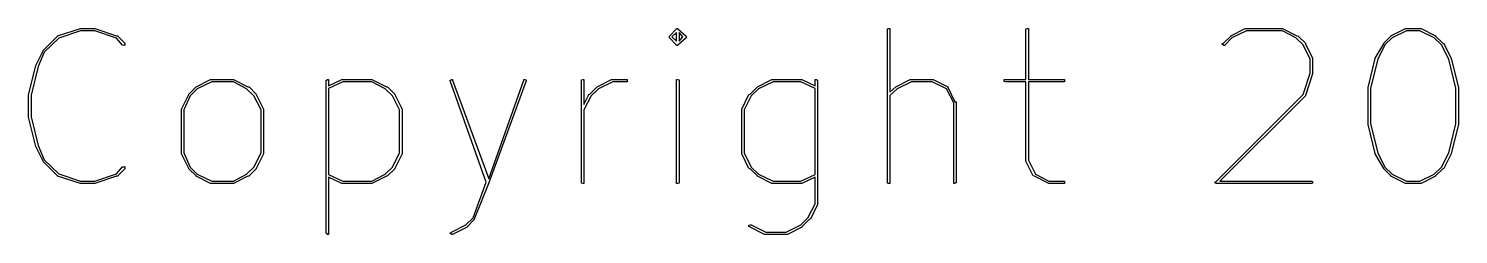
# Model space of a CAD drawing. Extents: x 83 to 245, y -135 to -50.
# Drawn here: x 116.147 to 117.334, y -55.981 to -55.809 of the extents above; entities that cross this region are included whole.
import ezdxf

# ---------------------------------------------------------------- set-up
doc = ezdxf.new("R2010")
doc.units = 0
doc.header["$MEASUREMENT"] = 0
doc.layers.add('BLACK', color=7, linetype='CONTINUOUS')

msp = doc.modelspace()

# ---------------------------------------------------------------- linework, layer by layer
at = {"layer": 'BLACK', "linetype": 'CONTINUOUS'}
for p, q in [((116.171, -55.8156), (116.19, -55.8095)), ((116.19, -55.8115), (116.172, -55.8174)), ((116.19, -55.8095), (116.19, -55.8095)), ((116.19, -55.8095), (116.19, -55.8095)), ((116.19, -55.8095), (116.202, -55.8095)), ((116.202, -55.8115), (116.19, -55.8115)), ((116.202, -55.8095), (116.202, -55.8095)), ((116.202, -55.8095), (116.202, -55.8095)), ((116.202, -55.8095), (116.22, -55.8156)), ((116.22, -55.8174), (116.202, -55.8115)), ((116.679, -55.8158), (116.685, -55.8097)), ((116.685, -55.8096), (116.685, -55.8095)), ((116.685, -55.8095), (116.685, -55.8095)), ((116.685, -55.8095), (116.686, -55.8095)), ((116.685, -55.8097), (116.685, -55.8096)), ((116.685, -55.8096), (116.685, -55.8096)), ((116.685, -55.8096), (116.685, -55.8096)), ((116.685, -55.8096), (116.685, -55.8096)), ((116.685, -55.8097), (116.685, -55.8097)), ((116.686, -55.8095), (116.686, -55.8095)), ((116.686, -55.8095), (116.686, -55.8095)), ((116.686, -55.8095), (116.686, -55.8095)), ((116.686, -55.8095), (116.686, -55.8095)), ((116.686, -55.8095), (116.686, -55.8095)), ((116.686, -55.8095), (116.686, -55.8096)), ((116.686, -55.8095), (116.686, -55.8095)), ((116.686, -55.8095), (116.686, -55.8095)), ((116.686, -55.8095), (116.686, -55.8095)), ((116.686, -55.8095), (116.686, -55.8095)), ((116.686, -55.8095), (116.686, -55.8095)), ((116.686, -55.8095), (116.686, -55.8095)), ((116.686, -55.8095), (116.686, -55.8095)), ((116.686, -55.8096), (116.686, -55.8096)), ((116.686, -55.8096), (116.686, -55.8096)), ((116.686, -55.8096), (116.686, -55.8096)), ((116.686, -55.8096), (116.686, -55.8097)), ((116.686, -55.8097), (116.686, -55.8097)), ((116.686, -55.8097), (116.693, -55.8158)), ((116.86, -55.8098), (116.861, -55.8096)), ((116.86, -55.8101), (116.86, -55.8098)), ((116.86, -55.8105), (116.86, -55.8101)), ((116.86, -55.9375), (116.86, -55.8105)), ((116.861, -55.8096), (116.861, -55.8095)), ((116.861, -55.8095), (116.861, -55.8095)), ((116.861, -55.8095), (116.862, -55.8096)), ((116.862, -55.8096), (116.862, -55.8098)), ((116.862, -55.8098), (116.862, -55.8101)), ((116.862, -55.8101), (116.862, -55.8105)), ((116.862, -55.8105), (116.862, -55.8625)), ((116.975, -55.8098), (116.976, -55.8096)), ((116.975, -55.8101), (116.975, -55.8098)), ((116.975, -55.8105), (116.975, -55.8101)), ((116.975, -55.8518), (116.975, -55.8105)), ((116.976, -55.8096), (116.976, -55.8095)), ((116.976, -55.8095), (116.976, -55.8095)), ((116.976, -55.8095), (116.977, -55.8096)), ((116.977, -55.8096), (116.977, -55.8098)), ((116.977, -55.8098), (116.977, -55.8101)), ((116.977, -55.8101), (116.977, -55.8105)), ((116.977, -55.8105), (116.977, -55.8518)), ((117.145, -55.8156), (117.157, -55.8096)), ((117.158, -55.8115), (117.146, -55.8173)), ((117.157, -55.8096), (117.157, -55.8095)), ((117.157, -55.8095), (117.157, -55.8095)), ((117.157, -55.8095), (117.157, -55.8095)), ((117.157, -55.8095), (117.157, -55.8095)), ((117.157, -55.8095), (117.157, -55.8095)), ((117.157, -55.8095), (117.157, -55.8095)), ((117.157, -55.8095), (117.188, -55.8095)), ((117.188, -55.8115), (117.158, -55.8115)), ((117.188, -55.8095), (117.188, -55.8095)), ((117.188, -55.8095), (117.188, -55.8095)), ((117.188, -55.8095), (117.188, -55.8095)), ((117.188, -55.8095), (117.188, -55.8095)), ((117.188, -55.8095), (117.188, -55.8096)), ((117.188, -55.8095), (117.188, -55.8095)), ((117.188, -55.8096), (117.2, -55.8156)), ((117.199, -55.8173), (117.188, -55.8115)), ((117.278, -55.8156), (117.29, -55.8096)), ((117.291, -55.8115), (117.279, -55.8173)), ((117.29, -55.8096), (117.29, -55.8095)), ((117.29, -55.8095), (117.29, -55.8095)), ((117.29, -55.8095), (117.29, -55.8095)), ((117.29, -55.8095), (117.29, -55.8095)), ((117.29, -55.8095), (117.29, -55.8095)), ((117.29, -55.8095), (117.291, -55.8095)), ((117.291, -55.8095), (117.303, -55.8095)), ((117.302, -55.8115), (117.291, -55.8115)), ((117.314, -55.8173), (117.302, -55.8115)), ((117.303, -55.8095), (117.303, -55.8095)), ((117.303, -55.8095), (117.303, -55.8095)), ((117.303, -55.8095), (117.303, -55.8095)), ((117.303, -55.8095), (117.303, -55.8095)), ((117.303, -55.8095), (117.303, -55.8096)), ((117.303, -55.8095), (117.303, -55.8095)), ((117.303, -55.8096), (117.315, -55.8156)), ((116.159, -55.8279), (116.171, -55.8158)), ((116.172, -55.8174), (116.16, -55.8292)), ((116.171, -55.8157), (116.171, -55.8156)), ((116.171, -55.8156), (116.171, -55.8156)), ((116.171, -55.8156), (116.171, -55.8156)), ((116.171, -55.8158), (116.171, -55.8157)), ((116.171, -55.8157), (116.171, -55.8157)), ((116.171, -55.8158), (116.171, -55.8158)), ((116.22, -55.8156), (116.22, -55.8156)), ((116.22, -55.8156), (116.221, -55.8156)), ((116.225, -55.8233), (116.22, -55.8174)), ((116.221, -55.8156), (116.221, -55.8157)), ((116.221, -55.8157), (116.221, -55.8157)), ((116.221, -55.8157), (116.221, -55.8158)), ((116.221, -55.8158), (116.221, -55.8158)), ((116.221, -55.8158), (116.227, -55.8218)), ((116.226, -55.8235), (116.225, -55.8233)), ((116.227, -55.8234), (116.226, -55.8235)), ((116.226, -55.8235), (116.226, -55.8235)), ((116.226, -55.8235), (116.226, -55.8235)), ((116.227, -55.8218), (116.227, -55.8221)), ((116.227, -55.8221), (116.227, -55.8225)), ((116.227, -55.8225), (116.227, -55.8228)), ((116.227, -55.8228), (116.227, -55.8231)), ((116.227, -55.8231), (116.227, -55.8234)), ((116.679, -55.8159), (116.679, -55.8158)), ((116.679, -55.816), (116.679, -55.8159)), ((116.679, -55.8159), (116.679, -55.8159)), ((116.679, -55.8161), (116.679, -55.816)), ((116.679, -55.8162), (116.679, -55.8161)), ((116.679, -55.8163), (116.679, -55.8162)), ((116.679, -55.8162), (116.679, -55.8162)), ((116.679, -55.8164), (116.679, -55.8163)), ((116.679, -55.8165), (116.679, -55.8164)), ((116.679, -55.8166), (116.679, -55.8165)), ((116.679, -55.8167), (116.679, -55.8166)), ((116.679, -55.8168), (116.679, -55.8167)), ((116.679, -55.8169), (116.679, -55.8168)), ((116.679, -55.8168), (116.679, -55.8168)), ((116.679, -55.817), (116.679, -55.8169)), ((116.679, -55.8171), (116.679, -55.817)), ((116.679, -55.8172), (116.679, -55.8171)), ((116.679, -55.8171), (116.679, -55.8171)), ((116.685, -55.8233), (116.679, -55.8172)), ((116.685, -55.8129), (116.681, -55.8165)), ((116.681, -55.8165), (116.685, -55.8201)), ((116.685, -55.8201), (116.685, -55.8129)), ((116.685, -55.8234), (116.685, -55.8233)), ((116.685, -55.8233), (116.685, -55.8233)), ((116.685, -55.8235), (116.685, -55.8234)), ((116.685, -55.8234), (116.685, -55.8234)), ((116.685, -55.8234), (116.685, -55.8234)), ((116.685, -55.8234), (116.685, -55.8234)), ((116.686, -55.8235), (116.685, -55.8235)), ((116.685, -55.8235), (116.685, -55.8235)), ((116.693, -55.8172), (116.686, -55.8233)), ((116.686, -55.8233), (116.686, -55.8233)), ((116.686, -55.8233), (116.686, -55.8234)), ((116.686, -55.8234), (116.686, -55.8234)), ((116.686, -55.8234), (116.686, -55.8234)), ((116.686, -55.8234), (116.686, -55.8234)), ((116.686, -55.8234), (116.686, -55.8235)), ((116.686, -55.8235), (116.686, -55.8235)), ((116.686, -55.8235), (116.686, -55.8235)), ((116.686, -55.8235), (116.686, -55.8235)), ((116.686, -55.8235), (116.686, -55.8235)), ((116.686, -55.8235), (116.686, -55.8235)), ((116.686, -55.8235), (116.686, -55.8235)), ((116.686, -55.8235), (116.686, -55.8235)), ((116.686, -55.8235), (116.686, -55.8235)), ((116.686, -55.8235), (116.686, -55.8235)), ((116.686, -55.8235), (116.686, -55.8235)), ((116.686, -55.8235), (116.686, -55.8235)), ((116.686, -55.8235), (116.686, -55.8235)), ((116.69, -55.8165), (116.687, -55.8129)), ((116.687, -55.8129), (116.687, -55.8201)), ((116.687, -55.8201), (116.69, -55.8165)), ((116.693, -55.8158), (116.693, -55.8159)), ((116.693, -55.8159), (116.693, -55.8159)), ((116.693, -55.8159), (116.693, -55.816)), ((116.693, -55.816), (116.693, -55.8161)), ((116.693, -55.8161), (116.693, -55.8162)), ((116.693, -55.8162), (116.693, -55.8162)), ((116.693, -55.8162), (116.693, -55.8163)), ((116.693, -55.8163), (116.693, -55.8164)), ((116.693, -55.8164), (116.693, -55.8165)), ((116.693, -55.8165), (116.693, -55.8166)), ((116.693, -55.8166), (116.693, -55.8167)), ((116.693, -55.8167), (116.693, -55.8168)), ((116.693, -55.8168), (116.693, -55.8168)), ((116.693, -55.8168), (116.693, -55.8169)), ((116.693, -55.8169), (116.693, -55.817)), ((116.693, -55.817), (116.693, -55.8171)), ((116.693, -55.8171), (116.693, -55.8171)), ((116.693, -55.8171), (116.693, -55.8172)), ((117.138, -55.8221), (117.139, -55.8218)), ((117.138, -55.8225), (117.138, -55.8221)), ((117.138, -55.8228), (117.138, -55.8225)), ((117.139, -55.8231), (117.138, -55.8228)), ((117.139, -55.8218), (117.145, -55.8158)), ((117.139, -55.8234), (117.139, -55.8231)), ((117.139, -55.8235), (117.139, -55.8234)), ((117.14, -55.8235), (117.139, -55.8235)), ((117.139, -55.8235), (117.139, -55.8235)), ((117.146, -55.8173), (117.14, -55.8233)), ((117.14, -55.8233), (117.14, -55.8235)), ((117.145, -55.8157), (117.145, -55.8156)), ((117.145, -55.8156), (117.145, -55.8156)), ((117.145, -55.8156), (117.145, -55.8156)), ((117.145, -55.8156), (117.145, -55.8156)), ((117.145, -55.8158), (117.145, -55.8157)), ((117.205, -55.8231), (117.199, -55.8173)), ((117.2, -55.8156), (117.2, -55.8156)), ((117.2, -55.8156), (117.2, -55.8156)), ((117.2, -55.8156), (117.2, -55.8156)), ((117.2, -55.8156), (117.2, -55.8157)), ((117.2, -55.8157), (117.201, -55.8158)), ((117.201, -55.8158), (117.207, -55.8218)), ((117.211, -55.8349), (117.205, -55.8231)), ((117.207, -55.8218), (117.207, -55.822)), ((117.207, -55.822), (117.207, -55.8221)), ((117.207, -55.8221), (117.207, -55.8221)), ((117.207, -55.8221), (117.207, -55.8221)), ((117.207, -55.8221), (117.207, -55.8221)), ((117.207, -55.8221), (117.213, -55.8342)), ((117.265, -55.8342), (117.272, -55.8221)), ((117.273, -55.8231), (117.267, -55.835)), ((117.272, -55.8218), (117.278, -55.8158)), ((117.272, -55.822), (117.272, -55.8218)), ((117.272, -55.8221), (117.272, -55.822)), ((117.279, -55.8173), (117.273, -55.8231)), ((117.278, -55.8157), (117.278, -55.8156)), ((117.278, -55.8158), (117.278, -55.8157)), ((117.32, -55.8231), (117.314, -55.8173)), ((117.315, -55.8156), (117.315, -55.8156)), ((117.315, -55.8156), (117.315, -55.8156)), ((117.315, -55.8156), (117.315, -55.8156)), ((117.315, -55.8156), (117.315, -55.8157)), ((117.315, -55.8157), (117.315, -55.8158)), ((117.315, -55.8158), (117.315, -55.8158)), ((117.315, -55.8158), (117.315, -55.8158)), ((117.315, -55.8158), (117.315, -55.8158)), ((117.315, -55.8158), (117.321, -55.8218)), ((117.326, -55.835), (117.32, -55.8231)), ((117.321, -55.8218), (117.322, -55.822)), ((117.322, -55.822), (117.322, -55.8221)), ((117.322, -55.8221), (117.322, -55.8221)), ((117.322, -55.8221), (117.322, -55.8221)), ((117.322, -55.8221), (117.322, -55.8221)), ((117.322, -55.8221), (117.328, -55.8342)), ((116.153, -55.8402), (116.159, -55.8281)), ((116.16, -55.8292), (116.155, -55.841)), ((116.159, -55.828), (116.159, -55.8279)), ((116.159, -55.8281), (116.159, -55.828)), ((117.211, -55.8466), (117.211, -55.8349)), ((117.213, -55.8342), (117.213, -55.8342)), ((117.213, -55.8342), (117.213, -55.8343)), ((117.213, -55.8343), (117.213, -55.8344)), ((117.213, -55.8344), (117.213, -55.8345)), ((117.213, -55.8345), (117.213, -55.8346)), ((117.213, -55.8346), (117.213, -55.8346)), ((117.213, -55.8346), (117.213, -55.8467)), ((117.259, -55.8586), (117.265, -55.8344)), ((117.267, -55.835), (117.261, -55.859)), ((117.265, -55.8343), (117.265, -55.8342)), ((117.265, -55.8344), (117.265, -55.8343)), ((117.332, -55.859), (117.326, -55.835)), ((117.328, -55.8342), (117.328, -55.8343)), ((117.328, -55.8343), (117.328, -55.8344)), ((117.328, -55.8344), (117.334, -55.8586)), ((116.147, -55.8646), (116.153, -55.8404)), ((116.155, -55.841), (116.149, -55.865)), ((116.153, -55.8403), (116.153, -55.8402)), ((116.153, -55.8404), (116.153, -55.8403)), ((117.205, -55.8643), (117.211, -55.8466)), ((117.213, -55.8471), (117.207, -55.8652)), ((117.213, -55.8467), (117.213, -55.8469)), ((117.213, -55.8469), (117.213, -55.8471)), ((116.28, -55.8642), (116.286, -55.8581)), ((116.287, -55.8597), (116.281, -55.8655)), ((116.286, -55.8579), (116.298, -55.8519)), ((116.286, -55.858), (116.286, -55.8579)), ((116.286, -55.8579), (116.286, -55.8579)), ((116.286, -55.8579), (116.286, -55.8579)), ((116.286, -55.8579), (116.286, -55.8579)), ((116.286, -55.8581), (116.286, -55.858)), ((116.299, -55.8538), (116.287, -55.8597)), ((116.298, -55.8519), (116.298, -55.8518)), ((116.298, -55.8518), (116.299, -55.8518)), ((116.298, -55.8519), (116.298, -55.8519)), ((116.299, -55.8518), (116.299, -55.8518)), ((116.299, -55.8518), (116.299, -55.8518)), ((116.299, -55.8518), (116.299, -55.8518)), ((116.299, -55.8518), (116.317, -55.8518)), ((116.317, -55.8538), (116.299, -55.8538)), ((116.317, -55.8518), (116.317, -55.8518)), ((116.317, -55.8518), (116.317, -55.8518)), ((116.317, -55.8518), (116.317, -55.8518)), ((116.317, -55.8518), (116.317, -55.8519)), ((116.317, -55.8518), (116.317, -55.8518)), ((116.317, -55.8519), (116.317, -55.8519)), ((116.317, -55.8519), (116.329, -55.8579)), ((116.328, -55.8597), (116.317, -55.8538)), ((116.334, -55.8655), (116.328, -55.8597)), ((116.329, -55.8579), (116.329, -55.8579)), ((116.329, -55.8579), (116.329, -55.8579)), ((116.329, -55.8579), (116.329, -55.8579)), ((116.329, -55.8579), (116.33, -55.858)), ((116.33, -55.858), (116.33, -55.8581)), ((116.33, -55.8581), (116.33, -55.8581)), ((116.33, -55.8581), (116.33, -55.8581)), ((116.33, -55.8581), (116.33, -55.8581)), ((116.33, -55.8581), (116.336, -55.8642)), ((116.394, -55.8528), (116.395, -55.8524)), ((116.394, -55.9798), (116.394, -55.8528)), ((116.395, -55.8519), (116.395, -55.8518)), ((116.395, -55.8518), (116.396, -55.8518)), ((116.395, -55.8521), (116.395, -55.8519)), ((116.395, -55.8524), (116.395, -55.8521)), ((116.396, -55.8518), (116.396, -55.8519)), ((116.396, -55.8519), (116.396, -55.8521)), ((116.396, -55.8572), (116.407, -55.8519)), ((116.396, -55.8521), (116.396, -55.8524)), ((116.396, -55.8524), (116.396, -55.8528)), ((116.396, -55.8528), (116.396, -55.8572)), ((116.408, -55.8538), (116.396, -55.8594)), ((116.396, -55.8594), (116.396, -55.9308)), ((116.407, -55.8519), (116.407, -55.8518)), ((116.407, -55.8518), (116.407, -55.8518)), ((116.407, -55.8518), (116.407, -55.8518)), ((116.407, -55.8518), (116.408, -55.8518)), ((116.407, -55.8519), (116.407, -55.8519)), ((116.408, -55.8518), (116.408, -55.8518)), ((116.408, -55.8518), (116.432, -55.8518)), ((116.432, -55.8538), (116.408, -55.8538)), ((116.432, -55.8518), (116.432, -55.8518)), ((116.432, -55.8518), (116.432, -55.8518)), ((116.432, -55.8518), (116.432, -55.8518)), ((116.432, -55.8518), (116.432, -55.8519)), ((116.432, -55.8518), (116.432, -55.8518)), ((116.432, -55.8519), (116.432, -55.8519)), ((116.432, -55.8519), (116.444, -55.8579)), ((116.443, -55.8597), (116.432, -55.8538)), ((116.449, -55.8655), (116.443, -55.8597)), ((116.444, -55.8579), (116.444, -55.8579)), ((116.444, -55.8579), (116.444, -55.8579)), ((116.444, -55.8579), (116.444, -55.8579)), ((116.444, -55.8579), (116.444, -55.858)), ((116.444, -55.858), (116.445, -55.8581)), ((116.445, -55.8581), (116.451, -55.8642)), ((116.497, -55.8524), (116.498, -55.8521)), ((116.497, -55.8528), (116.497, -55.8524)), ((116.497, -55.8531), (116.497, -55.8528)), ((116.527, -55.9374), (116.497, -55.8531)), ((116.498, -55.8519), (116.498, -55.8518)), ((116.498, -55.8518), (116.498, -55.8518)), ((116.498, -55.8518), (116.499, -55.8519)), ((116.498, -55.8521), (116.498, -55.8519)), ((116.499, -55.8519), (116.499, -55.8521)), ((116.499, -55.8521), (116.499, -55.8524)), ((116.499, -55.8524), (116.529, -55.9345)), ((116.529, -55.9345), (116.558, -55.8524)), ((116.56, -55.8531), (116.529, -55.9378)), ((116.558, -55.8519), (116.559, -55.8518)), ((116.558, -55.8521), (116.558, -55.8519)), ((116.558, -55.8524), (116.558, -55.8521)), ((116.559, -55.8518), (116.559, -55.8518)), ((116.559, -55.8518), (116.559, -55.8519)), ((116.559, -55.8519), (116.56, -55.8521)), ((116.56, -55.8521), (116.56, -55.8524)), ((116.56, -55.8524), (116.56, -55.8528)), ((116.56, -55.8528), (116.56, -55.8531)), ((116.606, -55.8521), (116.607, -55.8519)), ((116.606, -55.8524), (116.606, -55.8521)), ((116.606, -55.8528), (116.606, -55.8524)), ((116.606, -55.9375), (116.606, -55.8528)), ((116.607, -55.8519), (116.607, -55.8518)), ((116.607, -55.8518), (116.607, -55.8518)), ((116.607, -55.8518), (116.608, -55.8519)), ((116.608, -55.8519), (116.608, -55.8521)), ((116.608, -55.8521), (116.608, -55.8524)), ((116.608, -55.8524), (116.608, -55.8528)), ((116.608, -55.8528), (116.608, -55.8727)), ((116.613, -55.8642), (116.619, -55.8581)), ((116.62, -55.8597), (116.614, -55.8655)), ((116.619, -55.8579), (116.631, -55.8519)), ((116.619, -55.858), (116.619, -55.8579)), ((116.619, -55.8579), (116.619, -55.8579)), ((116.619, -55.8579), (116.619, -55.8579)), ((116.619, -55.8579), (116.619, -55.8579)), ((116.619, -55.8581), (116.619, -55.858)), ((116.632, -55.8538), (116.62, -55.8597)), ((116.631, -55.8519), (116.631, -55.8518)), ((116.631, -55.8518), (116.631, -55.8518)), ((116.631, -55.8518), (116.631, -55.8518)), ((116.631, -55.8518), (116.631, -55.8518)), ((116.631, -55.8518), (116.631, -55.8518)), ((116.631, -55.8518), (116.643, -55.8518)), ((116.631, -55.8519), (116.631, -55.8519)), ((116.643, -55.8538), (116.632, -55.8538)), ((116.643, -55.8518), (116.644, -55.8518)), ((116.644, -55.8537), (116.643, -55.8538)), ((116.644, -55.8518), (116.644, -55.852)), ((116.644, -55.852), (116.644, -55.8523)), ((116.644, -55.8523), (116.644, -55.8526)), ((116.644, -55.8526), (116.644, -55.853)), ((116.644, -55.853), (116.644, -55.8533)), ((116.644, -55.8533), (116.644, -55.8536)), ((116.644, -55.8536), (116.644, -55.8537)), ((116.685, -55.8519), (116.686, -55.8518)), ((116.685, -55.8521), (116.685, -55.8519)), ((116.685, -55.8524), (116.685, -55.8521)), ((116.685, -55.8528), (116.685, -55.8524)), ((116.685, -55.9375), (116.685, -55.8528)), ((116.686, -55.8518), (116.686, -55.8518)), ((116.686, -55.8518), (116.686, -55.8519)), ((116.686, -55.8519), (116.687, -55.8521)), ((116.687, -55.8521), (116.687, -55.8524)), ((116.687, -55.8524), (116.687, -55.8528)), ((116.687, -55.8528), (116.687, -55.9375)), ((116.746, -55.8642), (116.752, -55.8581)), ((116.753, -55.8597), (116.747, -55.8655)), ((116.752, -55.8579), (116.764, -55.8519)), ((116.752, -55.858), (116.752, -55.8579)), ((116.752, -55.8581), (116.752, -55.858)), ((116.765, -55.8538), (116.753, -55.8597)), ((116.764, -55.8519), (116.764, -55.8518)), ((116.764, -55.8518), (116.764, -55.8518)), ((116.764, -55.8518), (116.764, -55.8518)), ((116.764, -55.8518), (116.764, -55.8518)), ((116.764, -55.8518), (116.764, -55.8518)), ((116.764, -55.8518), (116.789, -55.8518)), ((116.764, -55.8519), (116.764, -55.8519)), ((116.788, -55.8538), (116.765, -55.8538)), ((116.8, -55.8594), (116.788, -55.8538)), ((116.789, -55.8518), (116.789, -55.8518)), ((116.789, -55.8518), (116.789, -55.8518)), ((116.789, -55.8518), (116.789, -55.8518)), ((116.789, -55.8518), (116.789, -55.8519)), ((116.789, -55.8518), (116.789, -55.8518)), ((116.789, -55.8519), (116.789, -55.8519)), ((116.789, -55.8519), (116.8, -55.8572)), ((116.8, -55.8519), (116.801, -55.8518)), ((116.8, -55.8521), (116.8, -55.8519)), ((116.8, -55.8524), (116.8, -55.8521)), ((116.8, -55.8528), (116.8, -55.8524)), ((116.8, -55.8572), (116.8, -55.8528)), ((116.8, -55.9308), (116.8, -55.8594)), ((116.801, -55.8518), (116.801, -55.8518)), ((116.801, -55.8518), (116.801, -55.8519)), ((116.801, -55.8519), (116.801, -55.8521)), ((116.801, -55.8521), (116.802, -55.8524)), ((116.802, -55.8524), (116.802, -55.8528)), ((116.802, -55.8528), (116.802, -55.9556)), ((116.862, -55.8625), (116.867, -55.8581)), ((116.868, -55.8597), (116.862, -55.8653)), ((116.867, -55.8579), (116.879, -55.8519)), ((116.867, -55.858), (116.867, -55.8579)), ((116.867, -55.8581), (116.867, -55.858)), ((116.88, -55.8538), (116.868, -55.8597)), ((116.879, -55.8519), (116.879, -55.8518)), ((116.879, -55.8518), (116.879, -55.8518)), ((116.879, -55.8518), (116.879, -55.8518)), ((116.879, -55.8518), (116.879, -55.8518)), ((116.879, -55.8518), (116.879, -55.8518)), ((116.879, -55.8518), (116.897, -55.8518)), ((116.879, -55.8519), (116.879, -55.8519)), ((116.897, -55.8538), (116.88, -55.8538)), ((116.897, -55.8518), (116.898, -55.8518)), ((116.909, -55.8596), (116.897, -55.8538)), ((116.898, -55.8518), (116.898, -55.8518)), ((116.898, -55.8518), (116.898, -55.8518)), ((116.898, -55.8518), (116.898, -55.8518)), ((116.898, -55.8518), (116.898, -55.8519)), ((116.898, -55.8519), (116.898, -55.8519)), ((116.898, -55.8519), (116.91, -55.8579)), ((116.915, -55.8712), (116.909, -55.8596)), ((116.91, -55.8579), (116.91, -55.858)), ((116.91, -55.858), (116.91, -55.8581)), ((116.91, -55.8581), (116.91, -55.8581)), ((116.91, -55.8581), (116.91, -55.8581)), ((116.91, -55.8581), (116.91, -55.8583)), ((116.91, -55.8583), (116.91, -55.8584)), ((116.91, -55.8584), (116.916, -55.8705)), ((116.957, -55.852), (116.958, -55.8518)), ((116.957, -55.8523), (116.957, -55.852)), ((116.957, -55.8526), (116.957, -55.8523)), ((116.957, -55.853), (116.957, -55.8526)), ((116.957, -55.8533), (116.957, -55.853)), ((116.957, -55.8536), (116.957, -55.8533)), ((116.958, -55.8537), (116.957, -55.8536)), ((116.958, -55.8518), (116.958, -55.8518)), ((116.958, -55.8518), (116.975, -55.8518)), ((116.958, -55.8538), (116.958, -55.8537)), ((116.975, -55.8538), (116.958, -55.8538)), ((116.975, -55.9193), (116.975, -55.8538)), ((116.977, -55.8518), (117.006, -55.8518)), ((117.006, -55.8538), (116.977, -55.8538)), ((116.977, -55.8538), (116.977, -55.9191)), ((117.006, -55.8518), (117.007, -55.8518)), ((117.007, -55.8537), (117.006, -55.8538)), ((117.007, -55.8518), (117.007, -55.852)), ((117.007, -55.852), (117.007, -55.8523)), ((117.007, -55.8523), (117.007, -55.8526)), ((117.007, -55.8526), (117.007, -55.853)), ((117.007, -55.853), (117.007, -55.8533)), ((117.007, -55.8533), (117.007, -55.8536)), ((117.007, -55.8536), (117.007, -55.8537)), ((117.259, -55.8587), (117.259, -55.8586)), ((117.259, -55.8588), (117.259, -55.8587)), ((117.259, -55.8891), (117.259, -55.8588)), ((117.261, -55.859), (117.261, -55.8889)), ((117.332, -55.8889), (117.332, -55.859)), ((117.334, -55.8586), (117.334, -55.8587)), ((117.334, -55.8587), (117.334, -55.8588)), ((117.334, -55.8588), (117.334, -55.8891)), ((116.147, -55.8648), (116.147, -55.8646)), ((116.147, -55.8649), (116.147, -55.8648)), ((116.147, -55.883), (116.147, -55.8649)), ((116.149, -55.865), (116.149, -55.8829)), ((116.274, -55.8765), (116.28, -55.8645)), ((116.281, -55.8655), (116.276, -55.8772)), ((116.28, -55.8643), (116.28, -55.8642)), ((116.28, -55.8642), (116.28, -55.8642)), ((116.28, -55.8642), (116.28, -55.8642)), ((116.28, -55.8642), (116.28, -55.8642)), ((116.28, -55.8644), (116.28, -55.8643)), ((116.28, -55.8645), (116.28, -55.8644)), ((116.28, -55.8645), (116.28, -55.8645)), ((116.28, -55.8645), (116.28, -55.8645)), ((116.34, -55.8772), (116.334, -55.8655)), ((116.336, -55.8642), (116.336, -55.8643)), ((116.336, -55.8643), (116.336, -55.8644)), ((116.336, -55.8644), (116.336, -55.8645)), ((116.336, -55.8645), (116.336, -55.8645)), ((116.336, -55.8645), (116.336, -55.8645)), ((116.336, -55.8645), (116.342, -55.8765)), ((116.455, -55.8772), (116.449, -55.8655)), ((116.451, -55.8642), (116.451, -55.8643)), ((116.451, -55.8643), (116.451, -55.8644)), ((116.451, -55.8644), (116.457, -55.8765)), ((116.608, -55.8727), (116.612, -55.8645)), ((116.614, -55.8655), (116.608, -55.8772)), ((116.612, -55.8643), (116.613, -55.8642)), ((116.612, -55.8644), (116.612, -55.8643)), ((116.612, -55.8645), (116.612, -55.8644)), ((116.612, -55.8645), (116.612, -55.8645)), ((116.612, -55.8645), (116.612, -55.8645)), ((116.613, -55.8642), (116.613, -55.8642)), ((116.613, -55.8642), (116.613, -55.8642)), ((116.613, -55.8642), (116.613, -55.8642)), ((116.739, -55.8765), (116.745, -55.8644)), ((116.747, -55.8655), (116.741, -55.8772)), ((116.745, -55.8643), (116.746, -55.8642)), ((116.745, -55.8644), (116.745, -55.8643)), ((116.862, -55.8653), (116.862, -55.9375)), ((116.915, -55.9375), (116.915, -55.8712)), ((116.916, -55.8705), (116.917, -55.8705)), ((116.917, -55.8705), (116.917, -55.8706)), ((116.917, -55.8706), (116.917, -55.8707)), ((116.917, -55.8707), (116.917, -55.8708)), ((116.917, -55.8708), (116.917, -55.8709)), ((116.917, -55.8709), (116.917, -55.8709)), ((116.917, -55.8709), (116.917, -55.9375)), ((117.133, -55.9367), (117.205, -55.8643)), ((117.207, -55.8656), (117.136, -55.9365)), ((117.207, -55.8652), (117.207, -55.8652)), ((117.207, -55.8652), (117.207, -55.8653)), ((117.207, -55.8653), (117.207, -55.8654)), ((117.207, -55.8654), (117.207, -55.8655)), ((117.207, -55.8655), (117.207, -55.8655)), ((117.207, -55.8655), (117.207, -55.8656)), ((116.147, -55.8831), (116.147, -55.883)), ((116.147, -55.8833), (116.147, -55.8831)), ((116.153, -55.9075), (116.147, -55.8833)), ((116.149, -55.8829), (116.155, -55.9069)), ((116.274, -55.8766), (116.274, -55.8765)), ((116.274, -55.8767), (116.274, -55.8766)), ((116.274, -55.8766), (116.274, -55.8766)), ((116.274, -55.8769), (116.274, -55.8767)), ((116.274, -55.877), (116.274, -55.8769)), ((116.274, -55.8769), (116.274, -55.8769)), ((116.274, -55.9133), (116.274, -55.877)), ((116.276, -55.8772), (116.276, -55.913)), ((116.34, -55.913), (116.34, -55.8772)), ((116.342, -55.8765), (116.342, -55.8766)), ((116.342, -55.8766), (116.342, -55.8766)), ((116.342, -55.8766), (116.342, -55.8767)), ((116.342, -55.8767), (116.342, -55.8769)), ((116.342, -55.8769), (116.342, -55.8769)), ((116.342, -55.8769), (116.342, -55.877)), ((116.342, -55.877), (116.342, -55.9133)), ((116.455, -55.913), (116.455, -55.8772)), ((116.457, -55.8765), (116.457, -55.8766)), ((116.457, -55.8766), (116.457, -55.8766)), ((116.457, -55.8766), (116.457, -55.8767)), ((116.457, -55.8767), (116.457, -55.8769)), ((116.457, -55.8769), (116.457, -55.8769)), ((116.457, -55.8769), (116.457, -55.877)), ((116.457, -55.877), (116.457, -55.9133)), ((116.608, -55.8772), (116.608, -55.9375)), ((116.739, -55.8766), (116.739, -55.8765)), ((116.739, -55.8767), (116.739, -55.8766)), ((116.739, -55.8766), (116.739, -55.8766)), ((116.739, -55.8769), (116.739, -55.8767)), ((116.739, -55.877), (116.739, -55.8769)), ((116.739, -55.8769), (116.739, -55.8769)), ((116.739, -55.9133), (116.739, -55.877)), ((116.741, -55.8772), (116.741, -55.913)), ((117.259, -55.8892), (117.259, -55.8891)), ((117.259, -55.8893), (117.259, -55.8892)), ((117.265, -55.9135), (117.259, -55.8893)), ((117.261, -55.8889), (117.267, -55.9129)), ((117.326, -55.9129), (117.332, -55.8889)), ((117.334, -55.8893), (117.328, -55.9135)), ((117.334, -55.8891), (117.334, -55.8892)), ((117.334, -55.8892), (117.334, -55.8893)), ((116.153, -55.9076), (116.153, -55.9075)), ((116.153, -55.9077), (116.153, -55.9076)), ((116.155, -55.9069), (116.16, -55.9187)), ((116.159, -55.9198), (116.153, -55.9077)), ((116.16, -55.9187), (116.172, -55.9305)), ((116.274, -55.9134), (116.274, -55.9133)), ((116.274, -55.9133), (116.274, -55.9133)), ((116.274, -55.9135), (116.274, -55.9134)), ((116.274, -55.9136), (116.274, -55.9135)), ((116.274, -55.9137), (116.274, -55.9136)), ((116.28, -55.9258), (116.274, -55.9137)), ((116.274, -55.9137), (116.274, -55.9137)), ((116.276, -55.913), (116.281, -55.9248)), ((116.334, -55.9248), (116.34, -55.913)), ((116.342, -55.9137), (116.336, -55.9258)), ((116.342, -55.9133), (116.342, -55.9133)), ((116.342, -55.9133), (116.342, -55.9134)), ((116.342, -55.9134), (116.342, -55.9135)), ((116.342, -55.9135), (116.342, -55.9136)), ((116.342, -55.9136), (116.342, -55.9137)), ((116.342, -55.9137), (116.342, -55.9137)), ((116.449, -55.9248), (116.455, -55.913)), ((116.457, -55.9137), (116.451, -55.9258)), ((116.457, -55.9133), (116.457, -55.9133)), ((116.457, -55.9133), (116.457, -55.9134)), ((116.457, -55.9134), (116.457, -55.9135)), ((116.457, -55.9135), (116.457, -55.9136)), ((116.457, -55.9136), (116.457, -55.9137)), ((116.457, -55.9137), (116.457, -55.9137)), ((116.739, -55.9134), (116.739, -55.9133)), ((116.739, -55.9133), (116.739, -55.9133)), ((116.739, -55.9135), (116.739, -55.9134)), ((116.739, -55.9136), (116.739, -55.9135)), ((116.739, -55.9137), (116.739, -55.9136)), ((116.745, -55.9258), (116.739, -55.9137)), ((116.739, -55.9137), (116.739, -55.9137)), ((116.741, -55.913), (116.747, -55.9248)), ((116.975, -55.9194), (116.975, -55.9193)), ((116.975, -55.9195), (116.975, -55.9194)), ((116.975, -55.9194), (116.975, -55.9194)), ((116.975, -55.9197), (116.975, -55.9195)), ((116.977, -55.9191), (116.983, -55.9307)), ((117.265, -55.9136), (117.265, -55.9135)), ((117.265, -55.9137), (117.265, -55.9136)), ((117.272, -55.9258), (117.265, -55.9137)), ((117.267, -55.9129), (117.273, -55.9248)), ((117.32, -55.9248), (117.326, -55.9129)), ((117.328, -55.9137), (117.322, -55.9258)), ((117.328, -55.9135), (117.328, -55.9136)), ((117.328, -55.9136), (117.328, -55.9137)), ((116.159, -55.9199), (116.159, -55.9198)), ((116.159, -55.92), (116.159, -55.9199)), ((116.171, -55.9321), (116.159, -55.92)), ((116.172, -55.9305), (116.19, -55.9365)), ((116.202, -55.9365), (116.22, -55.9305)), ((116.22, -55.9305), (116.225, -55.9246)), ((116.227, -55.9261), (116.221, -55.9321)), ((116.225, -55.9246), (116.226, -55.9245)), ((116.226, -55.9245), (116.226, -55.9244)), ((116.226, -55.9244), (116.226, -55.9244)), ((116.226, -55.9244), (116.227, -55.9245)), ((116.227, -55.9245), (116.227, -55.9248)), ((116.227, -55.9248), (116.227, -55.9251)), ((116.227, -55.9251), (116.227, -55.9254)), ((116.227, -55.9254), (116.227, -55.9258)), ((116.227, -55.9258), (116.227, -55.9261)), ((116.28, -55.9259), (116.28, -55.9258)), ((116.28, -55.9258), (116.28, -55.9258)), ((116.28, -55.9258), (116.28, -55.9258)), ((116.28, -55.9258), (116.28, -55.9258)), ((116.28, -55.9261), (116.28, -55.9259)), ((116.286, -55.9321), (116.28, -55.9261)), ((116.28, -55.9261), (116.28, -55.9261)), ((116.28, -55.9261), (116.28, -55.9261)), ((116.28, -55.9261), (116.28, -55.9261)), ((116.281, -55.9248), (116.287, -55.9306)), ((116.287, -55.9306), (116.299, -55.9365)), ((116.317, -55.9365), (116.328, -55.9306)), ((116.328, -55.9306), (116.334, -55.9248)), ((116.336, -55.9261), (116.33, -55.9321)), ((116.336, -55.9258), (116.336, -55.9258)), ((116.336, -55.9258), (116.336, -55.9258)), ((116.336, -55.9258), (116.336, -55.9258)), ((116.336, -55.9258), (116.336, -55.9259)), ((116.336, -55.9259), (116.336, -55.9261)), ((116.396, -55.9308), (116.408, -55.9365)), ((116.432, -55.9365), (116.443, -55.9306)), ((116.443, -55.9306), (116.449, -55.9248)), ((116.451, -55.9261), (116.445, -55.9321)), ((116.451, -55.9258), (116.451, -55.9259)), ((116.451, -55.9259), (116.451, -55.9261)), ((116.745, -55.9259), (116.745, -55.9258)), ((116.746, -55.9261), (116.745, -55.9259)), ((116.752, -55.9321), (116.746, -55.9261)), ((116.747, -55.9248), (116.753, -55.9306)), ((116.753, -55.9306), (116.765, -55.9365)), ((116.788, -55.9365), (116.8, -55.9308)), ((116.975, -55.9198), (116.975, -55.9197)), ((116.975, -55.9197), (116.975, -55.9197)), ((116.981, -55.9319), (116.975, -55.9198)), ((116.983, -55.9307), (116.994, -55.9365)), ((117.272, -55.9259), (117.272, -55.9258)), ((117.272, -55.9261), (117.272, -55.9259)), ((117.278, -55.9321), (117.272, -55.9261)), ((117.273, -55.9248), (117.279, -55.9306)), ((117.279, -55.9306), (117.291, -55.9365)), ((117.302, -55.9365), (117.314, -55.9306)), ((117.314, -55.9306), (117.32, -55.9248)), ((117.321, -55.9261), (117.315, -55.9321)), ((117.322, -55.9259), (117.321, -55.9261)), ((117.322, -55.9258), (117.322, -55.9258)), ((117.322, -55.9258), (117.322, -55.9258)), ((117.322, -55.9258), (117.322, -55.9258)), ((117.322, -55.9258), (117.322, -55.9259)), ((116.171, -55.9322), (116.171, -55.9321)), ((116.171, -55.9321), (116.171, -55.9321)), ((116.171, -55.9323), (116.171, -55.9322)), ((116.171, -55.9322), (116.171, -55.9322)), ((116.171, -55.9324), (116.171, -55.9323)), ((116.171, -55.9323), (116.171, -55.9323)), ((116.19, -55.9384), (116.171, -55.9324)), ((116.19, -55.9365), (116.202, -55.9365)), ((116.19, -55.9384), (116.19, -55.9384)), ((116.19, -55.9385), (116.19, -55.9384)), ((116.202, -55.9385), (116.19, -55.9385)), ((116.22, -55.9324), (116.202, -55.9384)), ((116.202, -55.9384), (116.202, -55.9384)), ((116.202, -55.9384), (116.202, -55.9385)), ((116.221, -55.9323), (116.22, -55.9323)), ((116.22, -55.9323), (116.22, -55.9324)), ((116.221, -55.9321), (116.221, -55.9321)), ((116.221, -55.9321), (116.221, -55.9322)), ((116.221, -55.9322), (116.221, -55.9322)), ((116.221, -55.9322), (116.221, -55.9323)), ((116.286, -55.9322), (116.286, -55.9321)), ((116.286, -55.9323), (116.286, -55.9322)), ((116.298, -55.9383), (116.286, -55.9323)), ((116.286, -55.9323), (116.286, -55.9323)), ((116.286, -55.9323), (116.286, -55.9323)), ((116.286, -55.9323), (116.286, -55.9323)), ((116.298, -55.9384), (116.298, -55.9383)), ((116.299, -55.9384), (116.298, -55.9384)), ((116.298, -55.9384), (116.298, -55.9384)), ((116.299, -55.9365), (116.317, -55.9365)), ((116.299, -55.9385), (116.299, -55.9384)), ((116.299, -55.9384), (116.299, -55.9384)), ((116.299, -55.9384), (116.299, -55.9384)), ((116.317, -55.9385), (116.299, -55.9385)), ((116.329, -55.9323), (116.317, -55.9383)), ((116.317, -55.9383), (116.317, -55.9384)), ((116.317, -55.9384), (116.317, -55.9384)), ((116.317, -55.9384), (116.317, -55.9384)), ((116.317, -55.9384), (116.317, -55.9384)), ((116.317, -55.9384), (116.317, -55.9384)), ((116.317, -55.9384), (116.317, -55.9385)), ((116.33, -55.9322), (116.329, -55.9323)), ((116.329, -55.9323), (116.329, -55.9323)), ((116.329, -55.9323), (116.329, -55.9323)), ((116.329, -55.9323), (116.329, -55.9323)), ((116.33, -55.9321), (116.33, -55.9321)), ((116.33, -55.9321), (116.33, -55.9321)), ((116.33, -55.9321), (116.33, -55.9321)), ((116.33, -55.9321), (116.33, -55.9322)), ((116.407, -55.9383), (116.396, -55.933)), ((116.396, -55.933), (116.396, -55.9798)), ((116.407, -55.9384), (116.407, -55.9383)), ((116.408, -55.9384), (116.407, -55.9384)), ((116.407, -55.9384), (116.407, -55.9384)), ((116.407, -55.9384), (116.407, -55.9384)), ((116.407, -55.9384), (116.407, -55.9384)), ((116.408, -55.9365), (116.432, -55.9365)), ((116.408, -55.9385), (116.408, -55.9384)), ((116.432, -55.9385), (116.408, -55.9385)), ((116.444, -55.9323), (116.432, -55.9383)), ((116.432, -55.9383), (116.432, -55.9384)), ((116.432, -55.9384), (116.432, -55.9384)), ((116.432, -55.9384), (116.432, -55.9384)), ((116.432, -55.9384), (116.432, -55.9384)), ((116.432, -55.9384), (116.432, -55.9384)), ((116.432, -55.9384), (116.432, -55.9385)), ((116.445, -55.9321), (116.444, -55.9322)), ((116.444, -55.9322), (116.444, -55.9323)), ((116.444, -55.9323), (116.444, -55.9323)), ((116.444, -55.9323), (116.444, -55.9323)), ((116.444, -55.9323), (116.444, -55.9323)), ((116.516, -55.9671), (116.527, -55.9374)), ((116.529, -55.9378), (116.517, -55.9681)), ((116.529, -55.9378), (116.529, -55.9378)), ((116.529, -55.9378), (116.529, -55.9378)), ((116.529, -55.9378), (116.529, -55.9378)), ((116.529, -55.9378), (116.529, -55.9378)), ((116.606, -55.9378), (116.606, -55.9375)), ((116.606, -55.9381), (116.606, -55.9378)), ((116.607, -55.9383), (116.606, -55.9381)), ((116.608, -55.9383), (116.607, -55.9384)), ((116.607, -55.9384), (116.607, -55.9383)), ((116.607, -55.9384), (116.607, -55.9384)), ((116.608, -55.9375), (116.608, -55.9378)), ((116.608, -55.9378), (116.608, -55.9381)), ((116.608, -55.9381), (116.608, -55.9383)), ((116.685, -55.9378), (116.685, -55.9375)), ((116.685, -55.9381), (116.685, -55.9378)), ((116.685, -55.9383), (116.685, -55.9381)), ((116.686, -55.9384), (116.685, -55.9383)), ((116.687, -55.9381), (116.686, -55.9383)), ((116.686, -55.9383), (116.686, -55.9384)), ((116.686, -55.9384), (116.686, -55.9384)), ((116.687, -55.9375), (116.687, -55.9378)), ((116.687, -55.9378), (116.687, -55.9381)), ((116.752, -55.9322), (116.752, -55.9321)), ((116.752, -55.9323), (116.752, -55.9322)), ((116.764, -55.9383), (116.752, -55.9323)), ((116.764, -55.9384), (116.764, -55.9383)), ((116.764, -55.9385), (116.764, -55.9384)), ((116.764, -55.9384), (116.764, -55.9384)), ((116.764, -55.9384), (116.764, -55.9384)), ((116.764, -55.9384), (116.764, -55.9384)), ((116.764, -55.9384), (116.764, -55.9384)), ((116.789, -55.9385), (116.764, -55.9385)), ((116.765, -55.9365), (116.788, -55.9365)), ((116.8, -55.933), (116.789, -55.9383)), ((116.789, -55.9383), (116.789, -55.9384)), ((116.789, -55.9384), (116.789, -55.9384)), ((116.789, -55.9384), (116.789, -55.9384)), ((116.789, -55.9384), (116.789, -55.9384)), ((116.789, -55.9384), (116.789, -55.9384)), ((116.789, -55.9384), (116.789, -55.9385)), ((116.8, -55.9554), (116.8, -55.933)), ((116.86, -55.9378), (116.86, -55.9375)), ((116.86, -55.9381), (116.86, -55.9378)), ((116.861, -55.9383), (116.86, -55.9381)), ((116.862, -55.9383), (116.861, -55.9384)), ((116.861, -55.9384), (116.861, -55.9383)), ((116.861, -55.9384), (116.861, -55.9384)), ((116.862, -55.9375), (116.862, -55.9378)), ((116.862, -55.9378), (116.862, -55.9381)), ((116.862, -55.9381), (116.862, -55.9383)), ((116.915, -55.9378), (116.915, -55.9375)), ((116.915, -55.9381), (116.915, -55.9378)), ((116.915, -55.9383), (116.915, -55.9381)), ((116.915, -55.9384), (116.915, -55.9383)), ((116.916, -55.9384), (116.915, -55.9384)), ((116.917, -55.9378), (116.916, -55.9381)), ((116.916, -55.9381), (116.916, -55.9383)), ((116.916, -55.9383), (116.916, -55.9384)), ((116.917, -55.9375), (116.917, -55.9378)), ((116.981, -55.932), (116.981, -55.9319)), ((116.981, -55.9321), (116.981, -55.932)), ((116.982, -55.9322), (116.981, -55.9321)), ((116.981, -55.9321), (116.981, -55.9321)), ((116.981, -55.9321), (116.981, -55.9321)), ((116.982, -55.9323), (116.982, -55.9322)), ((116.994, -55.9383), (116.982, -55.9323)), ((116.994, -55.9365), (117.006, -55.9365)), ((116.994, -55.9384), (116.994, -55.9383)), ((116.994, -55.9385), (116.994, -55.9384)), ((116.994, -55.9384), (116.994, -55.9384)), ((116.994, -55.9384), (116.994, -55.9384)), ((116.994, -55.9384), (116.994, -55.9384)), ((116.994, -55.9384), (116.994, -55.9384)), ((117.006, -55.9385), (116.994, -55.9385)), ((117.006, -55.9365), (117.007, -55.9365)), ((117.007, -55.9384), (117.006, -55.9385)), ((117.007, -55.9365), (117.007, -55.9367)), ((117.007, -55.9367), (117.007, -55.937)), ((117.007, -55.937), (117.007, -55.9373)), ((117.007, -55.9373), (117.007, -55.9376)), ((117.007, -55.9376), (117.007, -55.938)), ((117.007, -55.938), (117.007, -55.9382)), ((117.007, -55.9382), (117.007, -55.9384)), ((117.132, -55.937), (117.133, -55.9369)), ((117.132, -55.9372), (117.132, -55.937)), ((117.132, -55.937), (117.132, -55.937)), ((117.132, -55.937), (117.132, -55.937)), ((117.132, -55.9373), (117.132, -55.9372)), ((117.132, -55.9374), (117.132, -55.9373)), ((117.132, -55.9373), (117.132, -55.9373)), ((117.132, -55.9375), (117.132, -55.9374)), ((117.132, -55.9376), (117.132, -55.9375)), ((117.132, -55.9377), (117.132, -55.9376)), ((117.132, -55.9378), (117.132, -55.9377)), ((117.132, -55.9377), (117.132, -55.9377)), ((117.132, -55.938), (117.132, -55.9378)), ((117.133, -55.9381), (117.132, -55.938)), ((117.132, -55.938), (117.132, -55.938)), ((117.132, -55.938), (117.132, -55.938)), ((117.133, -55.9369), (117.133, -55.9367)), ((117.133, -55.9382), (117.133, -55.9381)), ((117.133, -55.9383), (117.133, -55.9382)), ((117.133, -55.9382), (117.133, -55.9382)), ((117.133, -55.9384), (117.133, -55.9383)), ((117.133, -55.9383), (117.133, -55.9383)), ((117.133, -55.9385), (117.133, -55.9384)), ((117.133, -55.9384), (117.133, -55.9384)), ((117.133, -55.9384), (117.133, -55.9384)), ((117.133, -55.9384), (117.133, -55.9384)), ((117.212, -55.9385), (117.133, -55.9385)), ((117.136, -55.9365), (117.212, -55.9365)), ((117.212, -55.9365), (117.212, -55.9365)), ((117.212, -55.9365), (117.213, -55.9367)), ((117.213, -55.9382), (117.212, -55.9384)), ((117.212, -55.9384), (117.212, -55.9385)), ((117.213, -55.9367), (117.213, -55.937)), ((117.213, -55.937), (117.213, -55.9373)), ((117.213, -55.9373), (117.213, -55.9376)), ((117.213, -55.9376), (117.213, -55.938)), ((117.213, -55.938), (117.213, -55.9382)), ((117.278, -55.9322), (117.278, -55.9321)), ((117.278, -55.9323), (117.278, -55.9322)), ((117.29, -55.9383), (117.278, -55.9323)), ((117.29, -55.9384), (117.29, -55.9383)), ((117.291, -55.9385), (117.29, -55.9384)), ((117.29, -55.9384), (117.29, -55.9384)), ((117.29, -55.9384), (117.29, -55.9384)), ((117.29, -55.9384), (117.29, -55.9384)), ((117.29, -55.9384), (117.29, -55.9384)), ((117.291, -55.9365), (117.302, -55.9365)), ((117.303, -55.9385), (117.291, -55.9385)), ((117.315, -55.9323), (117.303, -55.9383)), ((117.303, -55.9383), (117.303, -55.9384)), ((117.303, -55.9384), (117.303, -55.9384)), ((117.303, -55.9384), (117.303, -55.9384)), ((117.303, -55.9384), (117.303, -55.9384)), ((117.303, -55.9384), (117.303, -55.9384)), ((117.303, -55.9384), (117.303, -55.9385)), ((117.315, -55.9321), (117.315, -55.9321)), ((117.315, -55.9321), (117.315, -55.9321)), ((117.315, -55.9321), (117.315, -55.9321)), ((117.315, -55.9321), (117.315, -55.9322)), ((117.315, -55.9322), (117.315, -55.9323)), ((117.315, -55.9323), (117.315, -55.9323)), ((117.315, -55.9323), (117.315, -55.9323)), ((117.315, -55.9323), (117.315, -55.9323)), ((116.794, -55.9671), (116.8, -55.9554)), ((116.802, -55.956), (116.796, -55.9681)), ((116.802, -55.9556), (116.802, -55.9556)), ((116.802, -55.9556), (116.802, -55.9557)), ((116.802, -55.9557), (116.802, -55.9558)), ((116.802, -55.9558), (116.802, -55.9559)), ((116.802, -55.9559), (116.802, -55.956)), ((116.802, -55.956), (116.802, -55.956)), ((116.498, -55.9789), (116.51, -55.9729)), ((116.498, -55.9791), (116.498, -55.9789)), ((116.511, -55.9746), (116.499, -55.9807)), ((116.51, -55.9729), (116.516, -55.9671)), ((116.517, -55.9684), (116.511, -55.9744)), ((116.511, -55.9744), (116.511, -55.9745)), ((116.511, -55.9745), (116.511, -55.9746)), ((116.517, -55.9681), (116.517, -55.9681)), ((116.517, -55.9681), (116.517, -55.9681)), ((116.517, -55.9681), (116.517, -55.9682)), ((116.517, -55.9682), (116.517, -55.9684)), ((116.517, -55.9684), (116.517, -55.9684)), ((116.517, -55.9684), (116.517, -55.9684)), ((116.745, -55.9731), (116.746, -55.9729)), ((116.745, -55.9735), (116.745, -55.9731)), ((116.745, -55.9738), (116.745, -55.9735)), ((116.745, -55.9741), (116.745, -55.9738)), ((116.746, -55.9744), (116.745, -55.9741)), ((116.746, -55.9728), (116.746, -55.9727)), ((116.746, -55.9727), (116.747, -55.9728)), ((116.746, -55.9729), (116.746, -55.9728)), ((116.746, -55.9746), (116.746, -55.9744)), ((116.758, -55.9807), (116.746, -55.9746)), ((116.747, -55.9728), (116.759, -55.9788)), ((116.759, -55.9788), (116.776, -55.9788)), ((116.776, -55.9788), (116.788, -55.9729)), ((116.789, -55.9746), (116.777, -55.9807)), ((116.788, -55.9729), (116.794, -55.9671)), ((116.795, -55.9684), (116.789, -55.9744)), ((116.789, -55.9744), (116.789, -55.9745)), ((116.789, -55.9745), (116.789, -55.9746)), ((116.796, -55.9681), (116.795, -55.9683)), ((116.795, -55.9683), (116.795, -55.9684)), ((116.395, -55.9801), (116.394, -55.9798)), ((116.395, -55.9804), (116.395, -55.9801)), ((116.395, -55.9807), (116.395, -55.9804)), ((116.395, -55.9808), (116.395, -55.9807)), ((116.396, -55.9808), (116.395, -55.9808)), ((116.396, -55.9798), (116.396, -55.9801)), ((116.396, -55.9801), (116.396, -55.9804)), ((116.396, -55.9804), (116.396, -55.9807)), ((116.396, -55.9807), (116.396, -55.9808)), ((116.497, -55.9794), (116.498, -55.9791)), ((116.497, -55.9797), (116.497, -55.9794)), ((116.497, -55.9801), (116.497, -55.9797)), ((116.498, -55.9804), (116.497, -55.9801)), ((116.498, -55.9806), (116.498, -55.9804)), ((116.498, -55.9808), (116.498, -55.9806)), ((116.499, -55.9807), (116.498, -55.9808)), ((116.498, -55.9808), (116.498, -55.9808)), ((116.758, -55.9808), (116.758, -55.9807)), ((116.758, -55.9807), (116.758, -55.9807)), ((116.758, -55.9807), (116.758, -55.9807)), ((116.758, -55.9807), (116.758, -55.9807)), ((116.776, -55.9808), (116.758, -55.9808)), ((116.758, -55.9808), (116.758, -55.9808)), ((116.758, -55.9808), (116.758, -55.9808)), ((116.777, -55.9808), (116.776, -55.9808)), ((116.777, -55.9807), (116.777, -55.9807)), ((116.777, -55.9807), (116.777, -55.9807)), ((116.777, -55.9807), (116.777, -55.9807)), ((116.777, -55.9807), (116.777, -55.9808)), ((116.777, -55.9808), (116.777, -55.9808))]:
    msp.add_line(p, q, dxfattribs=at)

doc.saveas('drawing.dxf')
